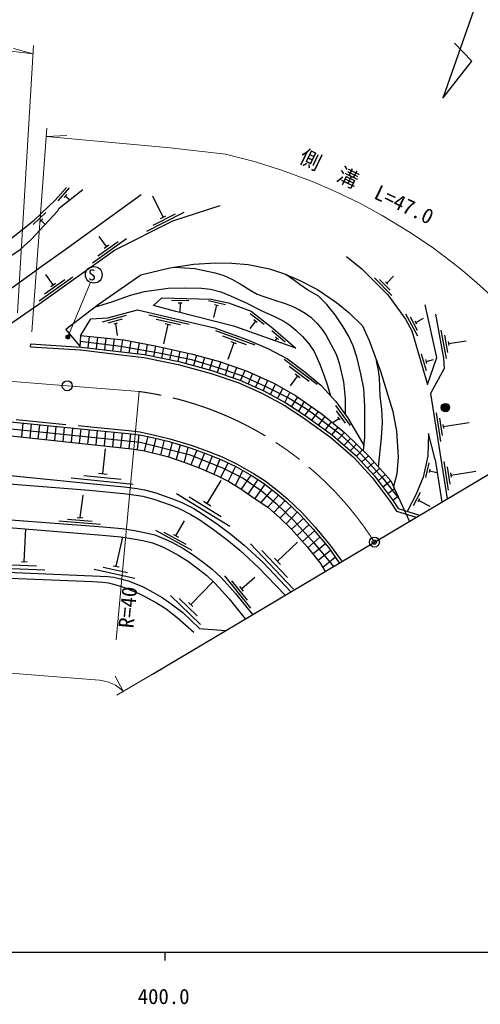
# Model space of a CAD drawing. Units: millimetres at full size, sheet at 1:1000; details may follow other scales. Extents: x 40000 to 680000, y 20000 to 380000.
# Drawn here: x 450526 to 505939, y 198715 to 317171 of the extents above; entities that cross this region are included whole.
import ezdxf
from ezdxf.enums import TextEntityAlignment as Align

# ---------------------------------------------------------------- set-up
doc = ezdxf.new("R2010")
doc.units = ezdxf.units.MM
doc.header["$LTSCALE"] = 1000
doc.header["$PDMODE"] = 32
doc.header["$PDSIZE"] = 500
doc.linetypes.add('CHAIN', pattern=[18.5, 12, -1.5, 3.5, -1.5])
doc.linetypes.add('DASHED', pattern=[7.5, 6, -1.5])
for name, color, linetype, lineweight in [('M-BGD', 7, 'Continuous', 25), ('M-BMK', 2, 'Continuous', 13), ('M-BMK-OTRS', 5, 'CHAIN', 25), ('M-BMK-SRVR', 3, 'Continuous', 25), ('M-STR-HTXT', 7, 'Continuous', 13), ('M-STR-STRC', 7, 'Continuous', 25), ('M-TTL-BAND', 7, 'Continuous', 25)]:
    doc.layers.add(name, color=color, linetype=linetype, lineweight=lineweight)
doc.layers.add('M-OTRS', color=6, linetype='Continuous')
doc.styles.add('ＭＳ ゴシック', font='')
doc.styles.get('ＭＳ ゴシック').set_extended_font_data('MS Gothic')

msp = doc.modelspace()

# ---------------------------------------------------------------- hatches: boundary and pattern name
at = {"layer": 'M-BGD'}
msp.add_hatch(color=256, dxfattribs=at).paths.add_polyline_path([(501241, 270499, -0.41421), (501736, 271005, -0.41421), (502241, 270510, -1)])
at = {"layer": 'M-STR-HTXT'}
msp.add_hatch(color=256, dxfattribs=at).paths.add_polyline_path([(456549, 279093, -0.41421), (456410, 278768, -0.41421), (456085, 278907, -0.41421), (456224, 279232, -0.41421)])

# ---------------------------------------------------------------- linework, layer by layer
at = {"layer": 'M-BGD'}
for p, q in [((456492, 296948), (455113, 295365)), ((456190, 296144), (455868, 295775)), ((456029, 295959), (456546, 295509)), ((467794, 293408), (466527, 295926)), ((453677, 293973), (452160, 292520)), ((465830, 291749), (470297, 293996)), ((466589, 292466), (469269, 293814)), ((453303, 293199), (452949, 292860)), ((453126, 293030), (453594, 292540)), ((467481, 293251), (468107, 293565)), ((459284, 287930), (463356, 290832)), ((459925, 288755), (462368, 290496)), ((460972, 289869), (460101, 291091)), ((460687, 289666), (461257, 290073)), ((452859, 283350), (456931, 286252)), ((453499, 284175), (455942, 285916)), ((454547, 285290), (453676, 286511)), ((454262, 285087), (454832, 285493)), ((493195, 286126), (495306, 283994)), ((493830, 285910), (495097, 284631)), ((494529, 285631), (494824, 285333)), ((494677, 285482), (495500, 286297)), ((470889, 283334), (468790, 283386)), ((475275, 282871), (473227, 283336)), ((470077, 283054), (469587, 283066)), ((469832, 283060), (469804, 281948)), ((474184, 282811), (473852, 281348)), ((474423, 282757), (473946, 282865)), ((463344, 281585), (460453, 280784)), ((462846, 281136), (461111, 280655)), ((470926, 280506), (466056, 281641)), ((469884, 280441), (466962, 281122)), ((478906, 280910), (478208, 280017)), ((479918, 280500), (478264, 281793)), ((479099, 280759), (478713, 281061)), ((496931, 281784), (498376, 279155)), ((497483, 281403), (498350, 279826)), ((498078, 280943), (498281, 280575)), ((498179, 280759), (499106, 281268)), ((462261, 280663), (461857, 280550)), ((462059, 280606), (462257, 279191)), ((468355, 280489), (467817, 278185)), ((468696, 280410), (468014, 280569)), ((478835, 278009), (474139, 279724)), ((482464, 278381), (480871, 279749)), ((501192, 279835), (501833, 276394)), ((457857, 279180), (457767, 277793)), ((458891, 279073), (458722, 277689)), ((459886, 278970), (459715, 277573)), ((460880, 278866), (460709, 277457)), ((461875, 278763), (461702, 277341)), ((462911, 278655), (462661, 277229)), ((463896, 278484), (463656, 277110)), ((477793, 278070), (474975, 279099)), ((476610, 278183), (475952, 278423)), ((481472, 278837), (481226, 278551)), ((481658, 278678), (481286, 278997)), ((501615, 279202), (502000, 277138)), ((502058, 278466), (502147, 277984)), ((502103, 278225), (504226, 278540)), ((451838, 277824), (451861, 278174)), ((464879, 278300), (464650, 276990)), ((465862, 278116), (465642, 276860)), ((466845, 277932), (466622, 276659)), ((467844, 277714), (467586, 276461)), ((468820, 277494), (468565, 276259)), ((469795, 277274), (469545, 276058)), ((476281, 278303), (475551, 276304)), ((470771, 277053), (470513, 275804)), ((471801, 276799), (471423, 275557)), ((472767, 276539), (472389, 275295)), ((473733, 276278), (473354, 275034)), ((486316, 273275), (482337, 276303)), ((498828, 276965), (499411, 274948)), ((499340, 276275), (499476, 275805)), ((499408, 276040), (500311, 276301)), ((474717, 276001), (474291, 274736)), ((475660, 275669), (475239, 274416)), ((476603, 275336), (476186, 274095)), ((477609, 274982), (477081, 273785)), ((485339, 273642), (482951, 275458)), ((478530, 274594), (477994, 273377)), ((479442, 274184), (478907, 272968)), ((480354, 273774), (479820, 272560)), ((483963, 274311), (483055, 273118)), ((484242, 274099), (483685, 274523)), ((481293, 273330), (480672, 272098)), ((482163, 272835), (481551, 271620)), ((483033, 272340), (482431, 271143)), ((483936, 271795), (483224, 270636)), ((484758, 271223), (484062, 270089)), ((485625, 270621), (484834, 269585)), ((490306, 268338), (488548, 270769)), ((489712, 268649), (488656, 270107)), ((486447, 270049), (485648, 269004)), ((487245, 269447), (486461, 268421)), ((488941, 269202), (488190, 268659)), ((489064, 269032), (488818, 269372)), ((500621, 269869), (501165, 266412)), ((501026, 269224), (501353, 267150)), ((450909, 268636), (450739, 266978)), ((451904, 268538), (451734, 266871)), ((452900, 268440), (452728, 266764)), ((453895, 268342), (453722, 266657)), ((454890, 268244), (454717, 266550)), ((455885, 268146), (455711, 266443)), ((456880, 268048), (456705, 266336)), ((457876, 267950), (457699, 266229)), ((458871, 267852), (458694, 266123)), ((459866, 267754), (459688, 266016)), ((488014, 268806), (487275, 267839)), ((488783, 268165), (488088, 267256)), ((501448, 268476), (501524, 267992)), ((501486, 268234), (504605, 268725)), ((460861, 267656), (460682, 265909)), ((461856, 267559), (461677, 265802)), ((462852, 267461), (462671, 265695)), ((463846, 267359), (463665, 265588)), ((464840, 267247), (464656, 265448)), ((465940, 267018), (465508, 265304)), ((466915, 266797), (466478, 265062)), ((467888, 266567), (467449, 264821)), ((489590, 267492), (488794, 266656)), ((490314, 266802), (489550, 266000)), ((460532, 262563), (460830, 265551)), ((468856, 266315), (468417, 264569)), ((469815, 266026), (469366, 264246)), ((470773, 265738), (470316, 263923)), ((471818, 265381), (471120, 263627)), ((491034, 266108), (490307, 265344)), ((491755, 265415), (491049, 264674)), ((472758, 265037), (472056, 263274)), ((473692, 264679), (472977, 262883)), ((474622, 264312), (473896, 262489)), ((492502, 264696), (491691, 263965)), ((500489, 264275), (501300, 259132)), ((475596, 263846), (474702, 262112)), ((476494, 263405), (475597, 261665)), ((493175, 263956), (492363, 263224)), ((493839, 263208), (493034, 262483)), ((499738, 263847), (499355, 262088)), ((499884, 263108), (499795, 262698)), ((501541, 264029), (502085, 260571)), ((501946, 263384), (502273, 261310)), ((456711, 262039), (464174, 261295)), ((458248, 262338), (462726, 261892)), ((460010, 262615), (461054, 262511)), ((477367, 262916), (476455, 261148)), ((478323, 262380), (477185, 260696)), ((479168, 261844), (478008, 260129)), ((494503, 262460), (493653, 261695)), ((499840, 262903), (500736, 262708)), ((502367, 262636), (502444, 262152)), ((502406, 262394), (505387, 262863)), ((473069, 258967), (474762, 261744)), ((479998, 261287), (478833, 259562)), ((480872, 260611), (479543, 259076)), ((495188, 261686), (494229, 260928)), ((495614, 260748), (494830, 260128)), ((457785, 257271), (458149, 259967)), ((469398, 260151), (475802, 256246)), ((470913, 259754), (474755, 257411)), ((481653, 259985), (480374, 258508)), ((496041, 259811), (495426, 259325)), ((498686, 260273), (497842, 258682)), ((498627, 259522), (498430, 259151)), ((472620, 259240), (473517, 258693)), ((482458, 259314), (481097, 257888)), ((483182, 258624), (481854, 257233)), ((498529, 259337), (499854, 258634)), ((456267, 257087), (459258, 256857)), ((457436, 257298), (458134, 257244)), ((483902, 257930), (482567, 256531)), ((484653, 257157), (483226, 255879)), ((451082, 251972), (451248, 255917)), ((455247, 256865), (460232, 256481)), ((469328, 255071), (470349, 256866)), ((485331, 256422), (483888, 255129)), ((462132, 251410), (462922, 254933)), ((466849, 255753), (471227, 253338)), ((467870, 255533), (470496, 254084)), ((469021, 255240), (469634, 254902)), ((485998, 255677), (484549, 254379)), ((486639, 254908), (485205, 253624)), ((478293, 254105), (483463, 248671)), ((481530, 252008), (483961, 254321)), ((487306, 254107), (485802, 252873)), ((479653, 253328), (482755, 250068)), ((481168, 252389), (481892, 251628)), ((487923, 253320), (486424, 252089)), ((488505, 252504), (486988, 251259)), ((448547, 251178), (453542, 250968)), ((449565, 251586), (452562, 251460)), ((450732, 251987), (451432, 251958)), ((460571, 251288), (463503, 250652)), ((461790, 251484), (462474, 251335)), ((459498, 251060), (464385, 250000)), ((475151, 250269), (478295, 246382)), ((477190, 248703), (478801, 250108)), ((471100, 246809), (473787, 249577)), ((476013, 249680), (477900, 247348)), ((476969, 248975), (477410, 248431)), ((468680, 247904), (472267, 244422)), ((469711, 247530), (471863, 245441)), ((470849, 247052), (471352, 246565))]:
    msp.add_line(p, q, dxfattribs=at)
for points in [[(441135, 287309), (444645, 288393), (447482, 289642), (449547, 290884), (452274, 293045), (454803, 295466), (456139, 296999)], [(446268, 287052), (448689, 288291), (450542, 289500), (451925, 290737), (455109, 294176), (455256, 294485), (458121, 296759)], [(448255, 283940), (453222, 287555), (455832, 289400), (465129, 296138)], [(433834, 280247), (446725, 278912), (448928, 280253), (452821, 282954), (461945, 289458), (468951, 292983), (474653, 294798)], [(457776, 277932), (456081, 279936), (459976, 282899), (465104, 286474), (468578, 287333), (471460, 287770), (474064, 287919), (476058, 287861), (478006, 287699), (480583, 287190), (482255, 286634), (484140, 285846), (486350, 284692), (488655, 283144), (490136, 281950), (491767, 280355), (492549, 278580), (493922, 274888), (495398, 270042), (495849, 267674), (496060, 264566), (495877, 262548), (495502, 260996)], [(489848, 288700), (491694, 287215), (494817, 284061), (496939, 281147), (497717, 279733), (499584, 273269), (500711, 276511), (499324, 282852)], [(469112, 287414), (471583, 287228), (472723, 287006), (474049, 286711), (475066, 286379), (476117, 285897), (477162, 285323), (478319, 284606), (479094, 284163), (480010, 283813), (481228, 283417), (482482, 283044), (483298, 282710), (484198, 282285), (484872, 281866), (485539, 281371), (486268, 280641), (486913, 279903), (487347, 279247), (488613, 276915), (488959, 275840), (489462, 273583), (489668, 271611), (489670, 269730)], [(491886, 265289), (492062, 266960), (492052, 270618), (491914, 272782), (491575, 274561), (491134, 276464), (490652, 277948), (490081, 279127), (489444, 280217), (488462, 281668), (487476, 282901), (486458, 283892), (485144, 284681), (484217, 285310), (483479, 285894), (482558, 286508)], [(459544, 282571), (461593, 283237), (463854, 284041), (465550, 284459), (468376, 284891), (470368, 284913), (472409, 284876), (473490, 284758), (474721, 284416), (475896, 283969), (477834, 283066), (479720, 282105), (481031, 281525), (482308, 280891), (483013, 280418), (483761, 279831), (484532, 279052), (485341, 278125), (485935, 277240), (486610, 275804), (487138, 274306), (487553, 273157), (487934, 271928)], [(457855, 279153), (459095, 281171), (461141, 281286), (464686, 282269), (473980, 280102), (477862, 278683), (480392, 277630), (482755, 276361), (484851, 274767), (486745, 273198), (488576, 271242), (489960, 269329), (491953, 265919)], [(500529, 281754), (501519, 276443), (501600, 275201), (499952, 272183), (501948, 259517)], [(457812, 278486), (462664, 277894), (467290, 277086), (471195, 276280), (474381, 275312), (477204, 274363), (480069, 273100), (482955, 271646), (485243, 270241), (489184, 267229), (491610, 264918), (494179, 262065), (496148, 259575)], [(457857, 279180), (463062, 278640), (467027, 277898), (471296, 276935), (474572, 276052), (477875, 274888), (481110, 273434), (483688, 271967), (486904, 269731), (489632, 267458), (492616, 264587), (495186, 261691), (497403, 256816)], [(451861, 278174), (457912, 277783), (462763, 277217), (465521, 276885), (469672, 276032), (473644, 274955), (477009, 273817), (479819, 272561), (482524, 271093), (484875, 269558), (488173, 267195), (490939, 264796), (493196, 262304), (495379, 259396), (496061, 258356), (498639, 257551)], [(493695, 263371), (494072, 266883), (494173, 268698), (494074, 270324), (493910, 271872), (493801, 274142), (493688, 274953), (493456, 276142)], [(440948, 269616), (459446, 267795), (463559, 267391), (464934, 267237), (466494, 266897), (468514, 266418), (471165, 265620), (473119, 264905), (474739, 264266), (476511, 263397), (478483, 262290), (479857, 261395), (481297, 260282), (482526, 259257), (484255, 257589), (485819, 255892), (487697, 253637), (488974, 251846)], [(439749, 268160), (463988, 265553), (465386, 265334), (468300, 264609), (470509, 263858), (472120, 263250), (474259, 262334), (475673, 261627), (477120, 260740), (478753, 259617), (480373, 258508), (481801, 257285), (483203, 255906), (485116, 253737), (486706, 251734), (487266, 250791)], [(440877, 268831), (465017, 266359), (470910, 264874), (474855, 263303), (477391, 261996), (479575, 260520), (481362, 258973), (483520, 256915), (485962, 254188), (488265, 251384)], [(500489, 264275), (499724, 267373), (499610, 264669), (499059, 262139), (498196, 259989), (497149, 258016)], [(440183, 263241), (458976, 261361), (463090, 260951), (464655, 260772), (465526, 260618), (466893, 260239), (468929, 259545), (470051, 259074), (471485, 258351), (472618, 257660), (474316, 256492), (475936, 255271), (477541, 253969), (479815, 251853), (483152, 248345)], [(440122, 262054), (458896, 260565), (463005, 260156), (464539, 259980), (465349, 259837), (466657, 259474), (468644, 258797), (469715, 258347), (471096, 257651), (472183, 256989), (473848, 255843), (475443, 254640), (477016, 253365), (479252, 251284), (482447, 247926)], [(443574, 257461), (460571, 256154), (462832, 255963), (464354, 255702), (465533, 255492), (466798, 255202), (468042, 254692), (468893, 254283), (470161, 253584), (471389, 252808), (472618, 251890), (473677, 251052), (474745, 250049), (476490, 248137), (478539, 245603)], [(443230, 256577), (460490, 255157), (462705, 254970), (464182, 254716), (465333, 254512), (466494, 254245), (467635, 253778), (468435, 253394), (469652, 252722), (470822, 251983), (472009, 251097), (473023, 250294), (474032, 249347), (475731, 247485), (477671, 245087)], [(445315, 250144), (459310, 249583), (460513, 249519), (461201, 249419), (461807, 249256), (462886, 248928), (463898, 248533), (464845, 248134), (465580, 247767), (466969, 247016), (468149, 246285), (469490, 245269), (471471, 243500)], [(446184, 250827), (460191, 250238), (461146, 250185), (461846, 250090), (462634, 249919), (463567, 249656), (464514, 249307), (465382, 248935), (466551, 248311), (467656, 247652), (468600, 247028), (470160, 245840), (472144, 243914), (475289, 243671)]]:
    msp.add_lwpolyline(points, dxfattribs=at)
msp.add_lwpolyline([(466606, 282799), (467608, 283715), (473560, 283568), (475631, 283098), (478371, 282090), (480992, 280041), (483760, 277663), (476397, 280243), (469327, 282072)], close=True, dxfattribs=at)
at = {"layer": 'M-BGD', "linetype": 'DASHED'}
for points in [[(451838, 277824), (457880, 277435), (462722, 276870), (465465, 276539), (469591, 275691), (473542, 274620), (476881, 273490), (479664, 272247), (482344, 270792), (484677, 269269), (487956, 266920), (490694, 264545), (492926, 262081), (495093, 259195), (495837, 258059), (498235, 257310)], [(442652, 269800), (459481, 268144), (463596, 267739), (464991, 267583), (466572, 267238), (468605, 266757), (471276, 265952), (473243, 265232), (474880, 264586), (476673, 263707), (478664, 262589), (480060, 261681), (481516, 260555), (482760, 259518), (484506, 257834), (486082, 256123), (487975, 253851), (489259, 252049)]]:
    msp.add_lwpolyline(points, dxfattribs=at)
at = {"layer": 'M-BGD'}
msp.add_circle((501741, 270505), 500, dxfattribs=at)
at = {"layer": 'M-BMK', "linetype": 'CHAIN'}
msp.add_lwpolyline([(429741, 275240), (456247, 273130), (464897, 272441)], dxfattribs=at)
msp.add_arc((459472, 232811), 40000, 32.52422, 82.20578, dxfattribs=at)
at = {"layer": 'M-BMK-OTRS', "linetype": 'Continuous'}
msp.add_line((466492, 238442), (519874, 270173), dxfattribs=at)
at = {"layer": 'M-BMK-SRVR'}
for p, q in [((512375, 338882), (501434, 307718)), ((504917, 312188), (502833, 314347)), ((501434, 307718), (504917, 312188))]:
    msp.add_line(p, q, dxfattribs=at)
for centre in [(456247, 273130), (493198, 254317)]:
    msp.add_circle(centre, 600, dxfattribs=at)
at = {"layer": 'M-OTRS'}
msp.add_point((493198, 254317), dxfattribs=at)
at = {"layer": 'M-STR-HTXT'}
for p, q in [((450250, 281893), (452199, 314074)), ((452139, 313074), (449766, 313704)), ((451993, 279613), (453804, 304125)), ((453730, 303127), (456183, 303247)), ((456317, 279000), (459056, 285551)), ((464897, 272441), (462128, 242569)), ((426964, 240350), (453469, 238240)), ((453469, 238240), (460145, 237709)), ((462993, 236371), (461992, 238204)), ((462194, 235887), (466492, 238442))]:
    msp.add_line(p, q, dxfattribs=at)
for points in [[(414833, 321869), (419626, 319665), (423804, 318133), (428006, 316979), (434173, 315561), (444769, 313961), (452139, 313074)], [(519013, 269662), (517148, 272478), (515771, 274409), (514281, 276353), (512638, 278345), (511022, 280166), (509214, 282062), (507508, 283728), (505532, 285522), (503797, 286989), (502468, 288050), (500140, 289785), (497319, 291697), (494120, 293634), (491442, 295083), (488244, 296624), (485639, 297736), (482021, 299079), (478908, 300058), (475303, 300997), (468622, 301771), (453730, 303127)]]:
    msp.add_lwpolyline(points, dxfattribs=at)
msp.add_circle((456317, 279000), 250, dxfattribs=at)
msp.add_arc((459680, 233018), 4713, 45.3443, 84.34097, dxfattribs=at)
at = {"layer": 'M-STR-STRC'}
msp.add_circle((459441, 286474), 1000, dxfattribs=at)
at = {"layer": 'M-TTL-BAND'}
for p, q in [((40000, 205000), (579000, 205000)), ((468000, 205000), (468000, 204000))]:
    msp.add_line(p, q, dxfattribs=at)

# ---------------------------------------------------------------- texts
at = {"layer": 'M-STR-HTXT', "style": 'ＭＳ ゴシック'}
msp.add_text('側\u3000溝\u3000L=47.0', height=1833, rotation=334.277, dxfattribs=at).set_placement((491635, 295777), align=Align.BOTTOM_CENTER)
msp.add_text('R=40', height=1833, rotation=84.706, dxfattribs=at).set_placement((465219, 248822), align=Align.BOTTOM_RIGHT)
at = {"layer": 'M-STR-STRC', "style": 'ＭＳ ゴシック'}
msp.add_text('S', height=1320, rotation=0.636, dxfattribs=at).set_placement((459216, 286472), align=Align.MIDDLE_CENTER)
at = {"layer": 'M-TTL-BAND', "style": 'ＭＳ ゴシック'}
msp.add_text('400.0', height=1833, dxfattribs=at).set_placement((467844, 198195), align=Align.BOTTOM_CENTER)

doc.saveas('drawing.dxf')
